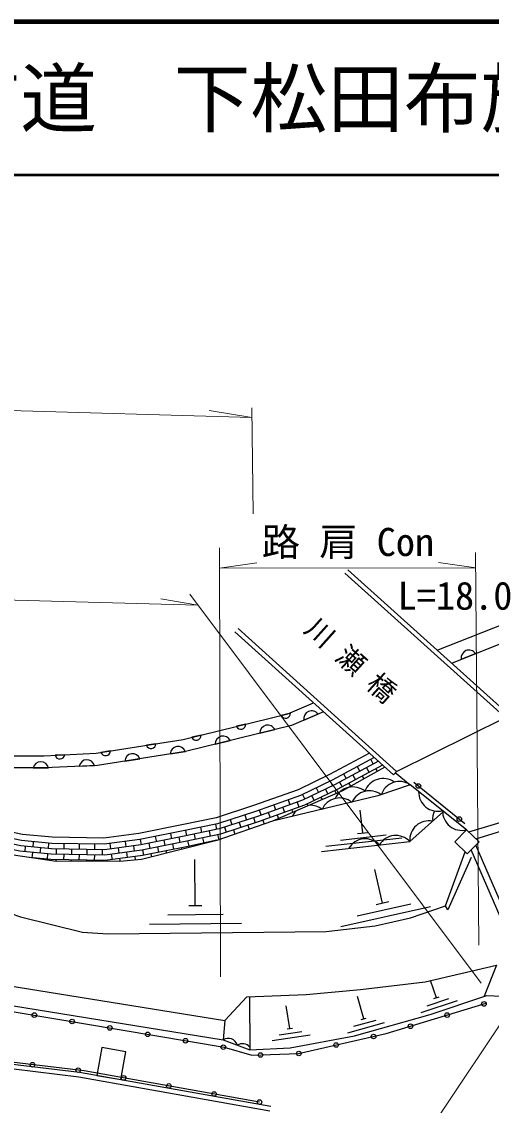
# Model space of a CAD drawing. Units: millimetres at full size, sheet at 1:1000; details may follow other scales. Extents: x 40000 to 680000, y 20000 to 380000.
# Drawn here: x 236826 to 267442, y 309310 to 380000 of the extents above; entities that cross this region are included whole.
import ezdxf
from ezdxf.enums import TextEntityAlignment as Align

# ---------------------------------------------------------------- set-up
doc = ezdxf.new("R2010")
doc.units = ezdxf.units.MM
doc.header["$LTSCALE"] = 1000
for name, color, linetype, lineweight in [('M-BGD', 7, 'Continuous', 25), ('M-STR-HTXT', 7, 'Continuous', 13), ('M-STR-STRC', 7, 'Continuous', 25), ('M-TTL', 2, 'Continuous', 140), ('M-TTL-LINE', 7, 'Continuous', 50)]:
    doc.layers.add(name, color=color, linetype=linetype, lineweight=lineweight)
doc.layers.add('M-BMK-HTXT', color=7, linetype='Continuous')
doc.layers.add('M-TTL-TXT', color=7, linetype='Continuous')
doc.styles.add('ＭＳ ゴシック', font='')
doc.styles.get('ＭＳ ゴシック').set_extended_font_data('MS Gothic')

msp = doc.modelspace()

# ---------------------------------------------------------------- linework, layer by layer
at = {"layer": 'M-BGD'}
for p, q in [((268456, 334526), (257886, 344028)), ((268657, 334749), (258087, 344251)), ((263921, 339006), (270347, 341541)), ((261057, 330872), (250729, 340191)), ((261258, 331094), (250930, 340413)), ((264864, 338158), (271050, 340648)), ((265482, 338407), (266401, 338777)), ((254346, 334896), (253739, 334747)), ((255228, 334435), (256140, 334823)), ((261258, 331094), (268359, 334613)), ((251433, 334182), (250825, 334033)), ((252359, 333585), (253322, 333821)), ((248519, 333467), (247911, 333318)), ((249446, 332871), (250408, 333107)), ((242613, 332429), (241995, 332331)), ((245576, 332899), (244958, 332801)), ((246516, 332238), (247494, 332394)), ((239627, 332180), (239002, 332150)), ((243553, 331768), (244531, 331923)), ((259577, 331877), (259743, 331569)), ((237579, 331315), (238570, 331315)), ((240576, 331426), (241566, 331475)), ((257816, 330929), (257982, 330621)), ((258423, 330858), (258589, 330550)), ((258697, 331403), (258863, 331095)), ((259303, 331332), (259469, 331024)), ((259909, 331261), (259996, 331101)), ((261258, 331094), (261057, 330872)), ((261183, 331011), (262152, 330223)), ((256933, 330461), (257085, 330146)), ((257542, 330384), (257708, 330076)), ((258148, 330313), (258251, 330121)), ((259029, 330787), (259124, 330611)), ((265829, 327286), (262152, 330223)), ((262380, 330387), (265720, 327688)), ((255132, 329591), (255284, 329276)), ((255734, 329494), (255886, 329178)), ((256032, 330026), (256185, 329711)), ((256635, 329928), (256787, 329613)), ((257237, 329830), (257324, 329652)), ((253254, 328906), (253371, 328577)), ((253842, 328744), (253959, 328415)), ((254196, 329242), (254313, 328912)), ((254784, 329080), (254902, 328750)), ((255436, 328961), (255489, 328851)), ((256337, 329396), (256406, 329251)), ((251363, 328255), (251471, 327922)), ((251947, 328077), (252055, 327744)), ((252312, 328571), (252429, 328241)), ((252900, 328409), (253017, 328079)), ((253488, 328247), (253572, 328013)), ((254430, 328582), (254490, 328414)), ((259062, 327080), (258898, 328571)), ((248478, 327447), (248550, 327104)), ((249457, 327652), (249529, 327310)), ((250045, 327459), (250153, 327126)), ((250412, 327946), (250520, 327613)), ((250996, 327768), (251104, 327435)), ((251579, 327590), (251666, 327324)), ((252546, 327912), (252637, 327657)), ((244557, 326656), (244625, 326313)), ((245538, 326851), (245606, 326507)), ((246097, 326605), (246165, 326261)), ((246519, 327045), (246587, 326702)), ((247077, 326799), (247146, 326456)), ((247499, 327242), (247571, 326899)), ((248061, 327002), (248132, 326659)), ((248622, 326762), (248694, 326419)), ((249039, 327207), (249111, 326864)), ((249600, 326967), (249669, 326639)), ((250628, 327280), (250720, 326999)), ((256643, 326209), (261613, 326758)), ((257604, 326617), (260586, 326946)), ((258715, 327041), (259410, 327118)), ((237054, 326206), (237022, 325858)), ((237584, 326509), (237552, 326160)), ((238050, 326114), (238018, 325766)), ((238580, 326417), (238548, 326068)), ((239073, 326043), (239067, 325693)), ((239579, 326384), (239573, 326034)), ((240073, 326025), (240066, 325675)), ((240579, 326366), (240573, 326016)), ((241073, 326007), (241066, 325657)), ((241579, 326348), (241572, 325998)), ((242072, 325990), (242066, 325640)), ((242575, 326388), (242622, 326041)), ((243117, 326108), (243164, 325761)), ((243566, 326521), (243613, 326174)), ((244108, 326241), (244155, 325894)), ((244693, 325969), (244762, 325626)), ((245116, 326410), (245184, 326067)), ((245674, 326164), (245742, 325821)), ((246233, 325918), (246263, 325765)), ((246655, 326359), (246723, 326015)), ((247214, 326113), (247234, 326011)), ((247643, 326556), (247715, 326214)), ((248204, 326317), (248216, 326260)), ((249183, 326522), (249186, 326505)), ((270038, 316950), (266123, 325967)), ((270405, 317109), (266425, 326275)), ((237520, 325812), (237487, 325463)), ((237985, 325417), (237982, 325384)), ((238515, 325720), (238483, 325371)), ((239060, 325343), (239058, 325227)), ((239567, 325684), (239560, 325334)), ((240060, 325325), (240059, 325229)), ((240566, 325666), (240560, 325316)), ((241060, 325307), (241059, 325233)), ((241566, 325648), (241560, 325299)), ((242060, 325290), (242059, 325231)), ((242668, 325694), (242715, 325347)), ((243211, 325414), (243237, 325215)), ((243659, 325827), (243706, 325480)), ((244202, 325547), (244233, 325314)), ((245252, 325723), (245292, 325520)), ((248144, 322350), (248113, 325350)), ((266137, 325487), (264617, 322073)), ((260348, 322506), (259851, 324700)), ((247724, 322346), (248564, 322355)), ((258692, 321670), (262203, 322464)), ((259938, 322413), (260758, 322599)), ((246351, 321731), (249951, 321770)), ((257621, 320966), (263473, 322290)), ((264617, 322073), (264444, 322325)), ((245157, 321119), (251157, 321182)), ((263870, 316324), (263485, 317460)), ((251671, 316396), (251701, 312924)), ((259122, 314957), (258718, 316402)), ((262878, 315355), (265246, 316157)), ((263256, 315799), (264676, 316281)), ((263704, 316268), (264035, 316380)), ((267142, 316483), (289744, 315245)), ((254300, 314320), (254076, 315803)), ((258079, 314043), (260487, 314715)), ((258480, 314466), (259925, 314870)), ((258953, 314910), (259290, 315004)), ((253153, 313540), (255625, 313913)), ((253603, 313911), (255086, 314135)), ((254127, 314293), (254473, 314346))]:
    msp.add_line(p, q, dxfattribs=at)
for points in [[(104390, 318934), (118659, 323327), (124032, 325023), (132486, 329208), (139982, 333087), (144348, 335130), (148751, 336662), (154069, 337935), (158647, 338633), (165426, 339361), (174509, 339545), (185374, 339503), (192902, 339424), (198656, 339010), (205056, 337984), (213783, 336143), (224847, 333642), (229705, 332780), (234550, 332115), (238300, 332115), (241682, 332281), (247356, 333182), (254167, 334852), (255851, 335570)], [(256505, 334979), (254421, 334091), (247514, 332397), (241764, 331484), (238319, 331315), (234495, 331315), (229581, 331990), (224689, 332857), (213612, 335361), (204910, 337197), (198564, 338215), (192869, 338624), (185368, 338703), (174515, 338745), (165477, 338562), (158750, 337840), (154223, 337149), (148976, 335893), (144650, 334388), (140335, 332369), (132847, 328494), (124332, 324278), (118897, 322563), (104566, 318151)], [(259491, 332285), (256886, 330882), (254849, 329899), (251946, 328866), (249496, 328069), (247270, 327602), (244467, 327046), (242176, 326738), (238806, 326797), (236875, 326976), (232919, 327801), (228989, 328626), (215148, 331844), (205028, 334379), (200890, 334350), (198493, 327116)], [(259806, 332001), (257068, 330526), (255003, 329529), (252075, 328487), (249600, 327682), (247350, 327210), (244533, 326651), (242199, 326337), (238784, 326398), (236815, 326580), (232837, 327409), (228902, 328235), (215054, 331455), (204980, 333979), (201180, 333952), (198926, 327151)], [(260494, 331380), (257736, 329832), (253185, 327844), (249539, 326595), (244637, 325354), (243231, 325214), (241767, 325236), (239072, 325225), (236297, 325629), (233676, 326202), (230043, 327073), (224680, 328295), (214130, 331055), (207108, 333009), (204698, 333609), (201104, 333723)], [(260082, 331752), (257227, 330214), (255138, 329206), (252188, 328156), (249690, 327343), (247420, 326867), (244590, 326306), (242219, 325987), (238765, 326048), (236763, 326233), (232765, 327067), (228827, 327893), (214972, 331115), (204715, 333772), (201142, 333837)], [(265976, 327142), (269529, 328221), (270734, 332318)], [(202375, 332004), (217281, 328138), (222063, 326709), (232940, 322919), (236744, 321615), (240786, 320616), (242451, 320490), (256676, 320641), (259879, 321016), (262169, 321534), (264444, 322325), (265743, 325839)], [(266425, 326704), (269973, 327781), (271183, 331896)], [(260358, 331503), (257386, 329902), (255273, 328882), (252301, 327824), (249780, 327005), (247490, 326524), (244648, 325960), (242240, 325637), (238746, 325698), (236711, 325887), (232694, 326724), (228751, 327552), (217706, 330120)], [(262152, 330223), (260046, 329494), (253185, 327844)], [(256361, 325876), (262130, 326513), (264334, 328481)], [(249553, 326599), (247560, 326181), (244705, 325615), (242260, 325286), (238727, 325349), (237342, 325477)], [(250078, 314839), (251505, 316389), (255371, 316543), (258909, 316876), (263121, 317376), (267776, 318456), (266973, 316426)], [(105207, 296474), (113278, 298506), (122103, 300674), (128524, 302132), (138148, 304777), (145168, 306847), (150878, 308310), (156523, 309627), (166454, 311684), (172670, 313366), (177594, 314562), (180421, 315128), (185582, 315695), (193874, 316424), (206556, 317221), (214163, 317423), (223432, 317182), (229130, 316817), (236468, 315396), (250024, 313095), (251831, 312572), (254872, 312687), (260581, 313986), (267113, 315972)], [(233871, 317462), (250078, 314839), (249953, 313583)], [(233722, 316216), (249953, 313583), (251701, 312924)], [(251701, 312924), (254323, 313054), (258515, 313853), (263448, 315231), (267142, 316483)], [(104108, 293577), (144401, 304156), (155076, 306881), (162146, 308683), (168158, 309921), (176852, 311463), (183874, 312335), (190110, 312938), (196674, 313337), (202520, 313573), (211278, 313524), (222137, 313175), (233495, 312330), (240586, 311466), (253065, 309246)], [(104184, 293287), (144477, 303866), (155151, 306590), (162214, 308390), (168214, 309627), (176897, 311166), (183907, 312036), (190133, 312639), (196689, 313037), (202525, 313273), (211272, 313224), (222121, 312876), (233466, 312031), (240542, 311169), (253013, 308951)]]:
    msp.add_lwpolyline(points, dxfattribs=at)
for points in [[(265064, 326502), (265829, 327286), (266639, 326494), (265874, 325711)], [(242043, 313084), (241719, 311265), (243294, 310984), (243618, 312804)]]:
    msp.add_lwpolyline(points, close=True, dxfattribs=at)
for centre in [(262687, 330139), (265355, 327983), (266958, 315925), (237645, 315196), (264566, 315198), (240110, 314778), (262174, 314470), (242575, 314359), (245039, 313941), (259767, 313801), (247504, 313522), (249969, 313104), (257329, 313246), (252394, 312593), (254891, 312691), (237530, 311959), (240508, 311601), (243466, 311098), (246419, 310573), (249373, 310048), (252327, 309524)]:
    msp.add_circle(centre, 150, dxfattribs=at)
for centre, radius, start, end in [((265978, 338501), 505, 33.09766, 190.75585), ((254029, 334875), 318, 203.67217, 3.8899), ((255722, 334539), 505, 34.24704, 191.90523), ((251116, 334160), 318, 203.67217, 3.8899), ((252864, 333608), 505, 24.95194, 182.61013), ((248202, 333445), 318, 203.67217, 3.8899), ((249950, 332894), 505, 24.95194, 182.61013), ((242295, 332434), 318, 198.90636, 359.1241), ((244057, 331749), 505, 20.18613, 177.84433), ((245258, 332904), 318, 198.90636, 359.1241), ((247020, 332219), 505, 20.18613, 177.84433), ((238075, 331217), 505, 11.1709, 168.8291), ((239312, 332220), 318, 192.70385, 352.92158), ((241076, 331353), 505, 13.98362, 171.64181), ((260385, 329377), 1250, 54.23033, 160.49054), ((261453, 329187), 1250, 55.95342, 162.21363), ((258410, 328832), 1250, 50.39138, 156.65158), ((259499, 328579), 1250, 52.35016, 156.65158), ((263953, 329744), 1250, 178.25229, 284.5125), ((255610, 327644), 1250, 50.39138, 90.98798), ((257554, 328112), 1250, 50.39138, 156.65158), ((255610, 327644), 1250, 136.19907, 156.65158), ((264865, 327951), 1250, 153.3912, 184.88383), ((265516, 328496), 1250, 178.25229, 284.5125), ((263375, 326620), 1250, 78.62363, 184.88383), ((259228, 325445), 1250, 43.17535, 149.43555), ((261218, 325662), 1250, 43.17535, 149.43555), ((250288, 313056), 625, 16.21914, 122.47935), ((251224, 312703), 625, 40.44901, 122.47936)]:
    msp.add_arc(centre, radius, start, end, dxfattribs=at)
at = {"layer": 'M-STR-HTXT'}
for p, q in [((162078, 356738), (251838, 354185)), ((251838, 354185), (249038, 354633)), ((251907, 347902), (251831, 354814)), ((249729, 345672), (249776, 317682)), ((266619, 319768), (266414, 345373)), ((249732, 344345), (252162, 344691)), ((266422, 344373), (249732, 344345)), ((266422, 344373), (263990, 344711)), ((248312, 341944), (245892, 342353)), ((247786, 342647), (266786, 317272)), ((263541, 307883), (271538, 319888))]:
    msp.add_line(p, q, dxfattribs=at)
msp.add_lwpolyline([(248312, 341944), (169651, 344100), (147514, 342902), (130160, 340043), (96079, 333998)], dxfattribs=at)
at = {"layer": 'M-STR-STRC'}
for p, q in [((240903, 311553), (233386, 312458)), ((252327, 309524), (240903, 311553))]:
    msp.add_line(p, q, dxfattribs=at)
at = {"layer": 'M-TTL'}
msp.add_line((680000, 380000), (40000, 380000), dxfattribs=at)
at = {"layer": 'M-TTL-LINE'}
msp.add_line((40000, 370000), (680000, 370000), dxfattribs=at)

# ---------------------------------------------------------------- texts
at = {"layer": 'M-BMK-HTXT', "style": 'ＭＳ ゴシック'}
msp.add_text('川 瀬 橋', height=1320, rotation=318.182, dxfattribs=at).set_placement((254912, 339962), align=Align.BOTTOM_LEFT)
at = {"layer": 'M-STR-HTXT', "style": 'ＭＳ ゴシック'}
for s, p in [('路 肩 Con', (258093, 344593)), ('L=18.0', (265076, 341090))]:
    msp.add_text(s, height=1833, dxfattribs=at).set_placement(p, align=Align.BOTTOM_CENTER)
at = {"layer": 'M-TTL-TXT', "style": 'ＭＳ ゴシック'}
msp.add_text('主要地方道\u3000下松田布施線', height=3666, dxfattribs=at).set_placement((216734, 375000), align=Align.MIDDLE_LEFT)

doc.saveas('drawing.dxf')
